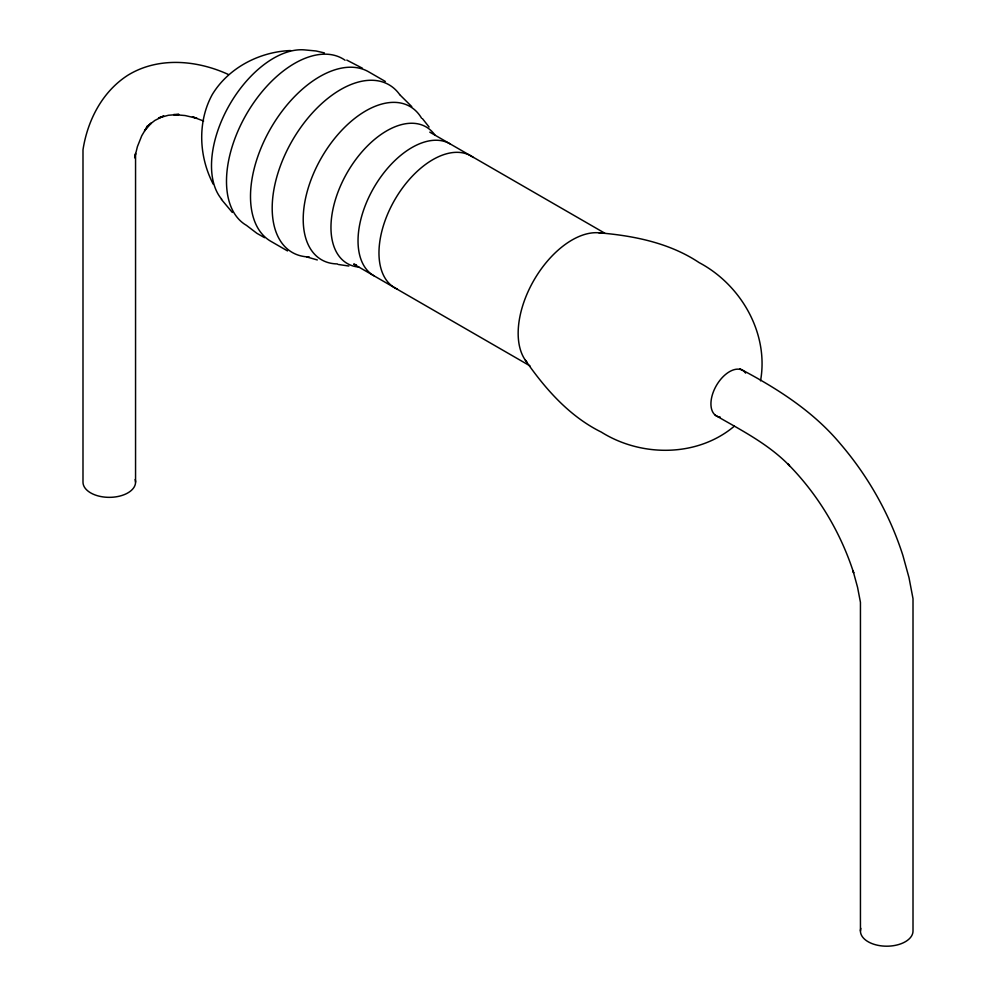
<?xml version="1.0" encoding="UTF-8"?>
<svg xmlns="http://www.w3.org/2000/svg" width="996" height="996" viewBox="0 0 996 996"><rect width="100%" height="100%" fill="white"/><g stroke="black" fill="none" stroke-linecap="round" stroke-linejoin="round"><path stroke-width="1.49" d="M760.533 380.833C769.061 333.299 740.949 284.719 699.142 262.62C669.698 242.924 633.78 235.691 598.932 232.815M734.363 426.151C697.461 457.301 641.337 457.251 601.298 432.09C569.513 416.44 545.298 388.963 525.378 360.216M290.558 50.547C259.62 51.73 228.532 67.703 212.285 94.52C197.183 121.998 198.901 156.907 213.331 184.297M348.837 266.032L338.254 264.463M324.422 52.913L316.093 50.983L304.639 49.9A87.81 50.696 -60 0 0 228.433 106.771A87.81 50.696 -60 0 0 221.71 199.25M317.313 259.944L306.967 256.993M356.431 264.924L353.642 264.065L529.947 365.856M228.271 74.426C196.909 60.071 158.364 56.548 127.949 75.186C102.339 91.532 87.536 120.342 82.992 149.798L82.992 482.164A26.282 15.177 0 0 0 111.564 497.29A26.282 15.177 0 0 0 135.157 479.524M203.62 121.026L192.452 116.831L196.971 118.325L185.069 115.536L173.653 114.59L178.956 114.403L168.361 115.275L158.538 117.964L163.755 115.984L154.878 120.429L147.022 126.567L151.33 123.056L144.544 130.85L147.42 126.255L141.756 135.742L137.398 146.661L134.659 157.841L135.556 153.508L135.556 482.164M346.782 60.084L362.432 68.226M264.587 237.695L256.918 233.338L246.423 225.333A96.226 55.552 -60 0 1 247.693 112.062A96.226 55.552 -60 0 1 345.077 60.233M385.34 81.46L368.607 71.799A97.845 56.486 -60 0 0 270.763 128.285A97.845 56.486 -60 0 0 270.763 241.256L287.508 250.917M429.799 132.157L604.771 233.176M739.742 368.694C777.017 388.278 813.284 411.311 840.487 443.979C868.388 476.549 889.802 514.621 902.899 555.457L909.012 577.692L913.008 598.658L913.008 931.023A26.282 15.177 0 0 1 884.436 946.138A26.282 15.177 0 0 1 860.843 928.384M715.203 415.22C741.136 430.185 768.426 443.955 789.504 465.73L787.861 464.012C817.977 494.452 840.562 532.163 853.672 572.899L853.099 570.957L857.568 587.341L860.444 602.356L860.444 931.023M400.33 95.28L411.784 106.622M232.317 212.434L221.361 199.374M422.453 118.649L429.089 127.015M527.233 362.594A76.157 43.973 -60 0 1 533.931 280.225A76.157 43.973 -60 0 1 601.92 233.226M373.799 275.705A76.157 43.973 -60 0 1 373.799 187.771A76.157 43.973 -60 0 1 449.955 143.798M720.22 417.087A26.282 15.177 -60 0 1 716.373 385.552A26.282 15.177 -60 0 1 745.618 373.114M358.846 267.077A78.846 45.517 -60 0 1 347.293 172.47A78.846 45.517 -60 0 1 435.003 135.17M309.246 256.956A96.786 55.876 -60 0 1 291.106 142.665A96.786 55.876 -60 0 1 399.894 94.881M337.358 263.915A88.495 51.095 -60 0 1 321.534 157.592A88.495 51.095 -60 0 1 421.532 118.138M397.304 289.089A76.157 43.973 -60 0 1 394.74 199.86A76.157 43.973 -60 0 1 473.299 157.455"/></g></svg>
